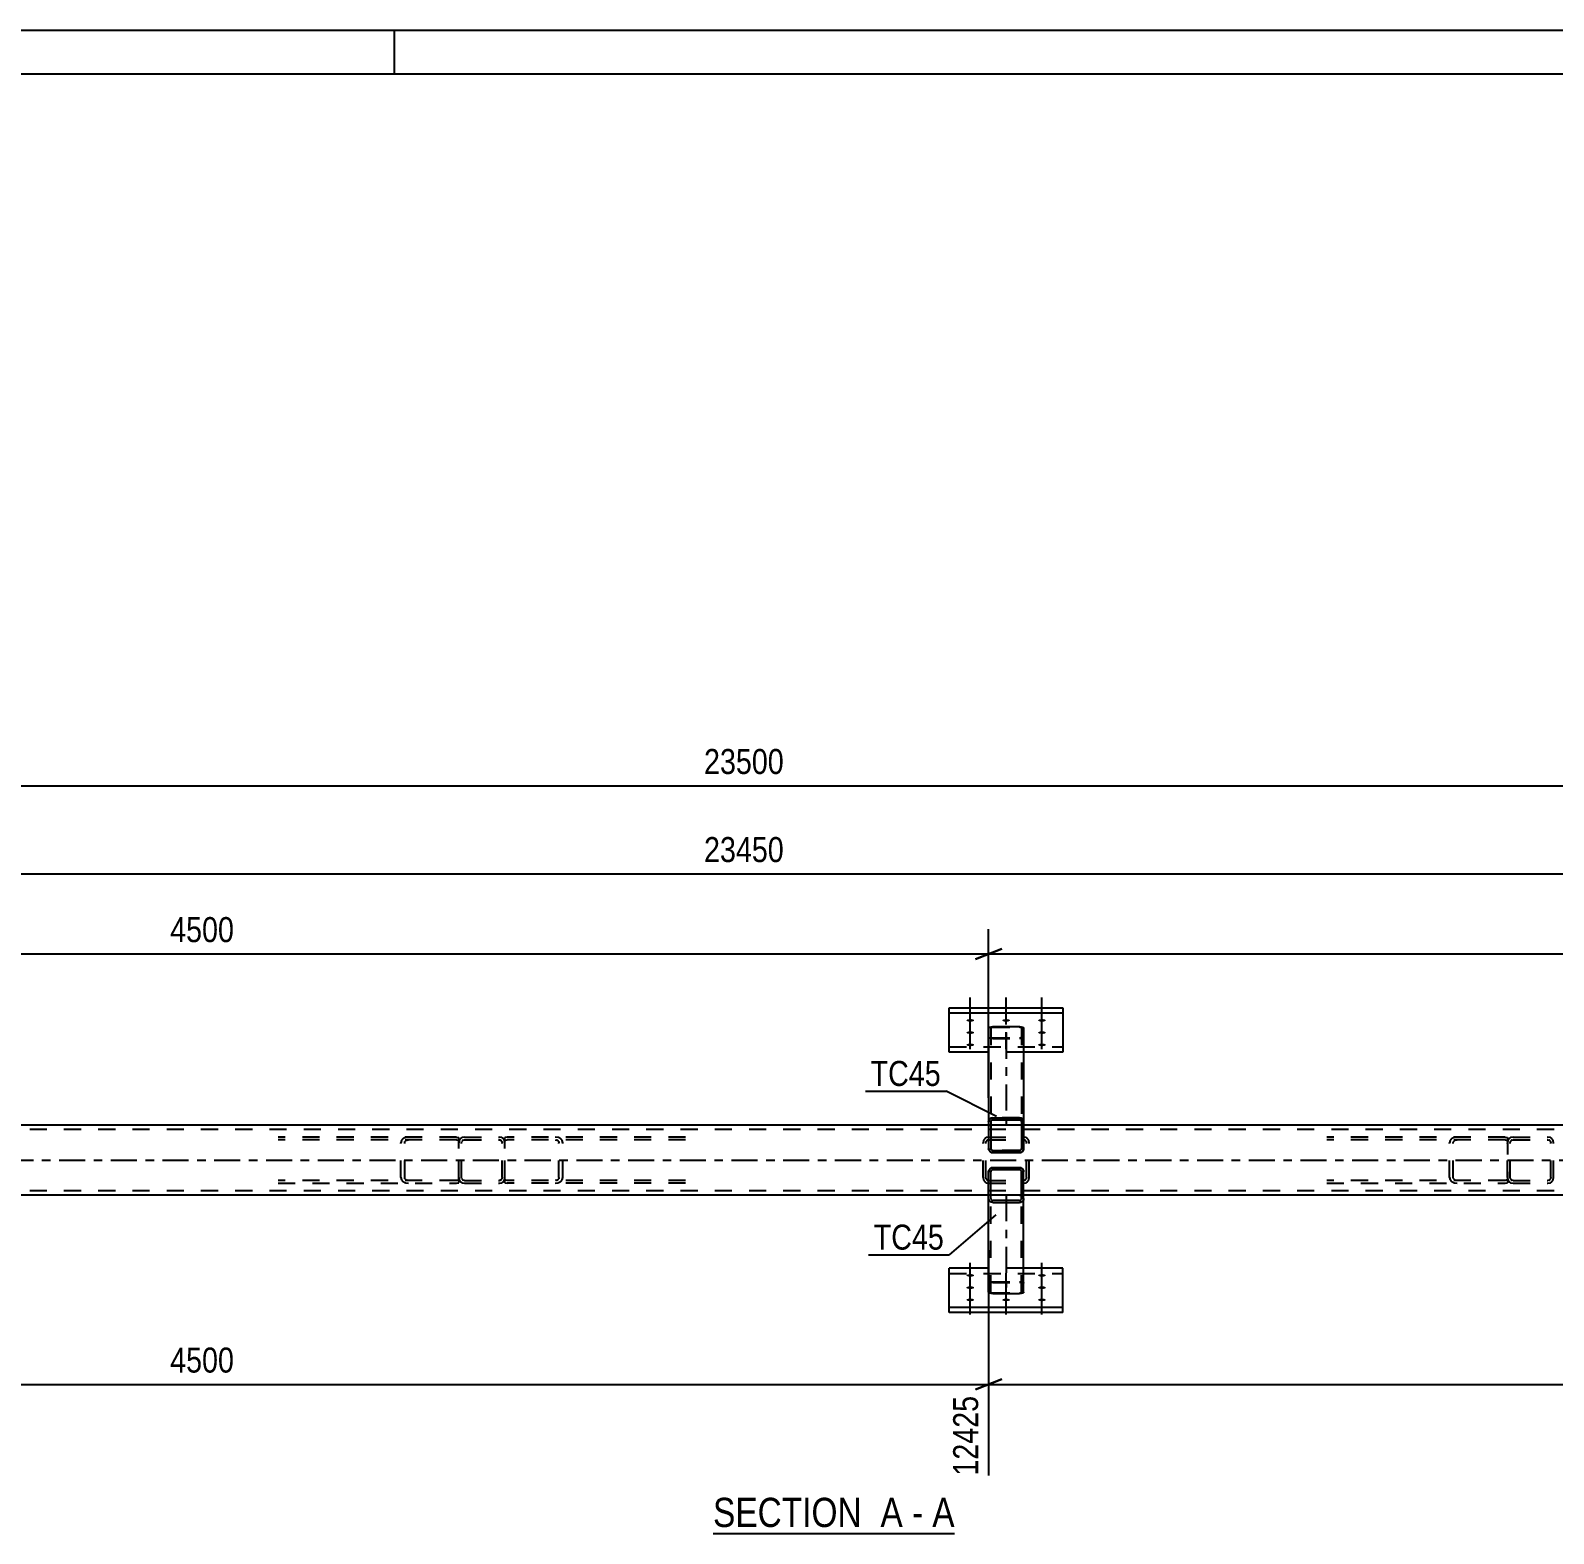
# Model space of a CAD drawing. Header units: millimetres. Extents: x -156 to 1033, y -616 to 225.
# Drawn here: x 360.9 to 535.2, y 52.5 to 224.5 of the extents above; entities that cross this region are included whole.
import ezdxf

# ---------------------------------------------------------------- set-up
doc = ezdxf.new("R2010")
doc.units = ezdxf.units.MM
doc.linetypes.add('DXK_LINE_DOT2', pattern=[3.9198, 1.9599, -1.9599])
doc.linetypes.add('DXK_LINE_DOT3', pattern=[5.9187, 2.979, -0.9799, 0.9799, -0.9799])
doc.styles.add('Arial Narrow', font='ARIALN.TTF', dxfattribs={"height": 0.2})

# ---------------------------------------------------------------- blocks, each defined once
blk = doc.blocks.new('Unknown-404205526-1162')
at = {"color": 5, "linetype": 'Continuous'}
for p, q in [((1032.58, 224.55), (-156.42, 224.55)), ((402.58, 219.55), (402.58, 224.55)), ((1027.58, 219.55), (-151.42, 219.55))]:
    blk.add_line(p, q, dxfattribs=at)
blk = doc.blocks.new('Unknown-404205526-12 - 5018')
at = {"color": 6, "linetype": 'Continuous'}
blk.add_line((439.01, 52.54), (466.66, 52.54), dxfattribs=at)
at = {"color": 0, "linetype": 'Continuous'}
for points in [[(457.12, 53.29), (457.12, 56.79), (439.01, 56.79), (439.01, 53.29)], [(460.73, 53.29), (460.73, 56.79), (458.17, 56.79), (458.17, 53.29)], [(463.05, 53.29), (463.05, 56.79), (461.78, 56.79), (461.78, 53.29)], [(466.66, 53.29), (466.66, 56.79), (464.1, 56.79), (464.1, 53.29)]]:
    blk.add_wipeout(points, dxfattribs=at)
at = {"color": 7, "linetype": 'Continuous', "style": 'Arial Narrow'}
for s, p in [('SECTION ', (439.01, 53.29)), ('A', (458.17, 53.29)), ('A', (464.1, 53.29)), ('-', (461.78, 53.29))]:
    blk.add_text(s, height=3.34, dxfattribs=at).set_placement(p)
blk = doc.blocks.new('Part-404205526-5205 - 5018')
at = {"color": 7, "linetype": 'DXK_LINE_DOT2'}
for p, q in [((415.45, 97.91), (415.2, 97.87)), ((415.2, 92.67), (415.2, 97.87)), ((435.87, 97.91), (415.45, 97.91)), ((421.28, 97.86), (420.94, 97.91)), ((415.2, 97.52), (415.28, 97.57)), ((415.28, 97.57), (415.45, 97.59)), ((435.87, 97.59), (415.45, 97.59)), ((420.94, 97.59), (421.11, 97.57)), ((421.35, 97.39), (421.38, 97.27)), ((421.38, 93.27), (421.38, 97.27)), ((421.82, 97.27), (421.76, 97.52)), ((421.82, 93.27), (421.82, 97.27)), ((415.28, 92.98), (415.2, 93.02)), ((415.2, 92.67), (415.45, 92.63)), ((415.45, 92.95), (415.28, 92.98)), ((435.87, 92.95), (415.45, 92.95)), ((435.87, 92.63), (415.45, 92.63)), ((421.11, 92.98), (420.94, 92.95)), ((420.94, 92.63), (421.28, 92.68)), ((421.38, 93.27), (421.35, 93.15)), ((421.76, 93.03), (421.82, 93.27))]:
    blk.add_line(p, q, dxfattribs=at)
for centre, radius, start, end in [((421.08, 97.09), 0.802, 32.4095, 75.4446), ((421.01, 97.18), 0.401, 32.4095, 75.4446), ((421.01, 93.36), 0.401, 284.5554, 327.5905), ((421.08, 93.46), 0.802, 284.5554, 327.5905)]:
    blk.add_arc(centre, radius, start, end, dxfattribs=at)
blk = doc.blocks.new('Part-404205526-5198 - 5018')
at = {"color": 7, "linetype": 'DXK_LINE_DOT2'}
for p, q in [((470.55, 97.91), (470.31, 97.86)), ((470.55, 97.91), (474.55, 97.91)), ((474.8, 97.86), (474.55, 97.91)), ((469.96, 97.52), (469.91, 97.27)), ((469.91, 93.27), (469.91, 97.27)), ((470.23, 97.27), (470.26, 97.39)), ((470.23, 93.27), (470.23, 97.27)), ((470.43, 97.57), (470.55, 97.59)), ((470.55, 97.59), (474.55, 97.59)), ((474.55, 97.59), (474.67, 97.57)), ((474.85, 97.39), (474.87, 97.27)), ((474.87, 93.27), (474.87, 97.27)), ((475.19, 97.27), (475.14, 97.52)), ((475.19, 93.27), (475.19, 97.27)), ((469.91, 93.27), (469.96, 93.03)), ((470.26, 93.15), (470.23, 93.27)), ((470.31, 92.68), (470.55, 92.63)), ((470.55, 92.95), (470.43, 92.98)), ((470.55, 92.95), (474.55, 92.95)), ((470.55, 92.63), (474.55, 92.63)), ((474.67, 92.98), (474.55, 92.95)), ((474.55, 92.63), (474.8, 92.68)), ((474.87, 93.27), (474.85, 93.15)), ((475.14, 93.03), (475.19, 93.27))]:
    blk.add_line(p, q, dxfattribs=at)
for centre, radius, start, end in [((470.55, 97.27), 0.64, 112.5, 157.5), ((474.55, 97.27), 0.64, 22.5, 67.5), ((470.55, 97.27), 0.32, 112.5, 157.5), ((474.55, 97.27), 0.32, 22.5, 67.5), ((470.55, 93.27), 0.64, 202.5, 247.5), ((470.55, 93.27), 0.32, 202.5, 247.5), ((474.55, 93.27), 0.32, 292.5, 337.5), ((474.55, 93.27), 0.64, 292.5, 337.5)]:
    blk.add_arc(centre, radius, start, end, dxfattribs=at)
blk = doc.blocks.new('Part-404205526-5231 - 5018')
at = {"color": 2, "linetype": 'Continuous'}
for p, q in [((470.55, 110.38), (470.59, 110.45)), ((470.55, 110.38), (470.55, 99.65)), ((470.59, 110.45), (470.69, 110.5)), ((470.69, 110.5), (470.85, 110.54)), ((470.85, 110.54), (471.03, 110.55)), ((471.03, 110.55), (474.07, 110.55)), ((474.07, 110.55), (474.26, 110.54)), ((474.26, 110.54), (474.41, 110.5)), ((474.41, 110.5), (474.52, 110.45)), ((474.52, 110.45), (474.55, 110.38)), ((474.55, 110.38), (474.55, 99.65)), ((474.31, 99.27), (470.79, 99.27))]:
    blk.add_line(p, q, dxfattribs=at)
at = {"color": 7, "linetype": 'DXK_LINE_DOT2'}
for p, q in [((470.81, 110.42), (470.79, 110.38)), ((470.79, 110.38), (470.79, 99.27)), ((470.86, 110.44), (470.81, 110.42)), ((470.94, 110.46), (470.86, 110.44)), ((471.03, 110.47), (470.94, 110.46)), ((471.03, 110.47), (474.07, 110.47)), ((474.16, 110.46), (474.07, 110.47)), ((474.24, 110.44), (474.16, 110.46)), ((474.29, 110.42), (474.24, 110.44)), ((474.31, 110.38), (474.29, 110.42)), ((474.31, 110.38), (474.31, 100.05)), ((470.59, 109.28), (470.55, 109.34)), ((470.69, 109.23), (470.59, 109.28)), ((470.85, 109.19), (470.69, 109.23)), ((470.79, 109.34), (470.81, 109.31)), ((470.81, 109.31), (470.86, 109.29)), ((471.03, 109.18), (470.85, 109.19)), ((470.86, 109.29), (470.94, 109.27)), ((470.94, 109.27), (471.03, 109.26)), ((471.03, 109.26), (474.07, 109.26)), ((471.03, 109.18), (474.07, 109.18)), ((474.07, 109.26), (474.16, 109.27)), ((474.26, 109.19), (474.07, 109.18)), ((474.16, 109.27), (474.24, 109.29)), ((474.24, 109.29), (474.29, 109.31)), ((474.41, 109.23), (474.26, 109.19)), ((474.29, 109.31), (474.31, 109.34)), ((474.52, 109.28), (474.41, 109.23)), ((474.55, 109.34), (474.52, 109.28)), ((470.55, 99.65), (470.55, 99.27)), ((474.31, 100.05), (474.31, 99.27)), ((474.55, 99.65), (474.55, 99.27)), ((470.79, 99.27), (470.55, 99.27)), ((474.29, 99.27), (474.31, 99.27)), ((474.31, 99.27), (474.55, 99.27))]:
    blk.add_line(p, q, dxfattribs=at)
at = {"color": 7, "linetype": 'DXK_LINE_DOT3'}
blk.add_line((472.55, 109.86), (472.55, 99.27), dxfattribs=at)
blk = doc.blocks.new('Part-404205526-5083 - 5018')
at = {"color": 7, "linetype": 'DXK_LINE_DOT2'}
for p, q in [((911.55, 98.79), (-26.45, 98.79)), ((474.55, 99.27), (470.55, 99.27)), ((911.55, 91.75), (-26.45, 91.75)), ((911.55, 91.27), (290.55, 91.27)), ((474.55, 91.27), (470.55, 91.27))]:
    blk.add_line(p, q, dxfattribs=at)
at = {"color": 2, "linetype": 'Continuous'}
for p, q in [((470.55, 99.27), (294.55, 99.27)), ((650.55, 99.27), (474.55, 99.27)), ((470.55, 91.27), (294.55, 91.27)), ((650.55, 91.27), (474.55, 91.27))]:
    blk.add_line(p, q, dxfattribs=at)
at = {"color": 7, "linetype": 'DXK_LINE_DOT3'}
blk.add_line((-26.45, 95.27), (911.55, 95.27), dxfattribs=at)
blk = doc.blocks.new('Part-404205526-5208 - 5018')
at = {"color": 7, "linetype": 'DXK_LINE_DOT2'}
for p, q in [((409.66, 97.91), (389.24, 97.91)), ((404.17, 97.91), (403.83, 97.86)), ((409.66, 97.91), (409.92, 97.87)), ((409.92, 92.67), (409.92, 97.87)), ((409.66, 97.59), (389.24, 97.59)), ((403.36, 97.52), (403.29, 97.27)), ((403.29, 93.27), (403.29, 97.27)), ((403.73, 97.27), (403.76, 97.39)), ((403.73, 93.27), (403.73, 97.27)), ((404, 97.57), (404.17, 97.59)), ((409.66, 97.59), (409.83, 97.57)), ((409.83, 97.57), (409.92, 97.52)), ((409.66, 92.95), (389.24, 92.95)), ((389.24, 92.63), (409.66, 92.63)), ((403.29, 93.27), (403.36, 93.03)), ((403.76, 93.15), (403.73, 93.27)), ((403.83, 92.68), (404.17, 92.63)), ((404.17, 92.95), (404, 92.98)), ((409.83, 92.98), (409.66, 92.95)), ((409.66, 92.63), (409.92, 92.67)), ((409.92, 93.02), (409.83, 92.98))]:
    blk.add_line(p, q, dxfattribs=at)
for centre, radius, start, end in [((404.03, 97.09), 0.802, 104.5542, 147.5887), ((404.1, 97.18), 0.401, 104.5542, 147.5887), ((404.03, 93.46), 0.802, 212.4113, 255.4458), ((404.1, 93.36), 0.401, 212.4113, 255.4458)]:
    blk.add_arc(centre, radius, start, end, dxfattribs=at)
blk = doc.blocks.new('Part-404205526-5217 - 5018')
at = {"color": 7, "linetype": 'DXK_LINE_DOT2'}
for p, q in [((410.56, 97.91), (410.31, 97.86)), ((410.56, 97.91), (414.56, 97.91)), ((414.8, 97.86), (414.56, 97.91)), ((409.96, 97.52), (409.92, 97.27)), ((409.92, 93.27), (409.92, 97.27)), ((410.24, 97.27), (410.26, 97.39)), ((410.24, 93.27), (410.24, 97.27)), ((410.43, 97.57), (410.56, 97.59)), ((410.56, 97.59), (414.56, 97.59)), ((414.56, 97.59), (414.68, 97.57)), ((414.85, 97.39), (414.88, 97.27)), ((414.88, 93.27), (414.88, 97.27)), ((415.2, 97.27), (415.15, 97.52)), ((415.2, 93.27), (415.2, 97.27)), ((409.92, 93.27), (409.96, 93.03)), ((410.26, 93.15), (410.24, 93.27)), ((410.31, 92.68), (410.56, 92.63)), ((410.56, 92.95), (410.43, 92.98)), ((410.56, 92.95), (414.56, 92.95)), ((410.56, 92.63), (414.56, 92.63)), ((414.68, 92.98), (414.56, 92.95)), ((414.56, 92.63), (414.8, 92.68)), ((414.88, 93.27), (414.85, 93.15)), ((415.15, 93.03), (415.2, 93.27))]:
    blk.add_line(p, q, dxfattribs=at)
for centre, radius, start, end in [((410.56, 97.27), 0.64, 112.5, 157.5), ((414.56, 97.27), 0.64, 22.5, 67.5), ((410.56, 97.27), 0.32, 112.5, 157.5), ((414.56, 97.27), 0.32, 22.5, 67.5), ((410.56, 93.27), 0.64, 202.5, 247.5), ((410.56, 93.27), 0.32, 202.5, 247.5), ((414.56, 93.27), 0.32, 292.5, 337.5), ((414.56, 93.27), 0.64, 292.5, 337.5)]:
    blk.add_arc(centre, radius, start, end, dxfattribs=at)
blk = doc.blocks.new('Part-404205526-5218 - 5018')
at = {"color": 7, "linetype": 'DXK_LINE_DOT2'}
for p, q in [((530.55, 97.91), (530.3, 97.86)), ((530.55, 97.91), (534.55, 97.91)), ((534.79, 97.86), (534.55, 97.91)), ((529.96, 97.52), (529.91, 97.27)), ((529.91, 93.27), (529.91, 97.27)), ((530.23, 97.27), (530.25, 97.39)), ((530.23, 93.27), (530.23, 97.27)), ((530.43, 97.57), (530.55, 97.59)), ((530.55, 97.59), (534.55, 97.59)), ((534.55, 97.59), (534.67, 97.57)), ((534.84, 97.39), (534.87, 97.27)), ((534.87, 93.27), (534.87, 97.27)), ((535.19, 97.27), (535.14, 97.52)), ((535.19, 93.27), (535.19, 97.27)), ((529.91, 93.27), (529.96, 93.03)), ((530.25, 93.15), (530.23, 93.27)), ((530.3, 92.68), (530.55, 92.63)), ((530.55, 92.95), (530.43, 92.98)), ((530.55, 92.95), (534.55, 92.95)), ((530.55, 92.63), (534.55, 92.63)), ((534.67, 92.98), (534.55, 92.95)), ((534.55, 92.63), (534.79, 92.68)), ((534.87, 93.27), (534.84, 93.15)), ((535.14, 93.03), (535.19, 93.27))]:
    blk.add_line(p, q, dxfattribs=at)
for centre, radius, start, end in [((530.55, 97.27), 0.64, 112.5, 157.5), ((534.55, 97.27), 0.64, 22.5, 67.5), ((530.55, 97.27), 0.32, 112.5, 157.5), ((534.55, 97.27), 0.32, 22.5, 67.5), ((530.55, 93.27), 0.64, 202.5, 247.5), ((530.55, 93.27), 0.32, 202.5, 247.5), ((534.55, 93.27), 0.32, 292.5, 337.5), ((534.55, 93.27), 0.64, 292.5, 337.5)]:
    blk.add_arc(centre, radius, start, end, dxfattribs=at)
blk = doc.blocks.new('Part-404205526-5223 - 5018')
at = {"color": 7, "linetype": 'DXK_LINE_DOT2'}
for p, q in [((470.55, 90.89), (470.55, 91.27)), ((470.79, 91.27), (470.55, 91.27)), ((470.79, 80.16), (470.79, 91.27)), ((474.07, 91.27), (474.55, 91.27)), ((474.29, 91.27), (474.31, 91.27)), ((474.31, 80.16), (474.31, 91.27)), ((474.55, 90.89), (474.55, 91.27)), ((470.55, 81.2), (470.59, 81.26)), ((470.59, 81.26), (470.69, 81.32)), ((470.69, 81.32), (470.85, 81.35)), ((470.81, 81.23), (470.79, 81.2)), ((470.86, 81.26), (470.81, 81.23)), ((470.85, 81.35), (471.03, 81.36)), ((470.94, 81.28), (470.86, 81.26)), ((471.03, 81.28), (470.94, 81.28)), ((471.03, 81.36), (474.07, 81.36)), ((471.03, 81.28), (474.07, 81.28)), ((474.07, 81.36), (474.26, 81.35)), ((474.16, 81.28), (474.07, 81.28)), ((474.24, 81.26), (474.16, 81.28)), ((474.29, 81.23), (474.24, 81.26)), ((474.26, 81.35), (474.41, 81.32)), ((474.31, 81.2), (474.29, 81.23)), ((474.41, 81.32), (474.52, 81.26)), ((474.52, 81.26), (474.55, 81.2)), ((470.79, 80.16), (470.81, 80.13)), ((470.81, 80.13), (470.86, 80.1)), ((470.86, 80.1), (470.94, 80.08)), ((470.94, 80.08), (471.03, 80.08)), ((471.03, 80.08), (474.07, 80.08)), ((474.07, 80.08), (474.16, 80.08)), ((474.16, 80.08), (474.24, 80.1)), ((474.24, 80.1), (474.29, 80.13)), ((474.29, 80.13), (474.31, 80.16))]:
    blk.add_line(p, q, dxfattribs=at)
at = {"color": 2, "linetype": 'Continuous'}
for p, q in [((470.55, 80.16), (470.55, 90.89)), ((474.31, 91.27), (470.79, 91.27)), ((474.55, 80.16), (474.55, 90.89)), ((470.59, 80.1), (470.55, 80.16)), ((470.69, 80.04), (470.59, 80.1)), ((470.85, 80.01), (470.69, 80.04)), ((471.03, 80), (470.85, 80.01)), ((471.03, 80), (474.07, 80)), ((474.26, 80.01), (474.07, 80)), ((474.41, 80.04), (474.26, 80.01)), ((474.52, 80.1), (474.41, 80.04)), ((474.55, 80.16), (474.52, 80.1))]:
    blk.add_line(p, q, dxfattribs=at)
at = {"color": 7, "linetype": 'DXK_LINE_DOT3'}
blk.add_line((472.55, 91.27), (472.55, 80.68), dxfattribs=at)
blk = doc.blocks.new('Part-404205526-5238 - 5018')
at = {"color": 2, "linetype": 'Continuous'}
for p, q in [((470.55, 82.9), (466.05, 82.9)), ((466.05, 77.85), (466.05, 82.9)), ((479.05, 82.9), (474.55, 82.9)), ((479.05, 77.85), (479.05, 82.9)), ((466.05, 78.46), (479.05, 78.46)), ((479.05, 77.85), (466.05, 77.85))]:
    blk.add_line(p, q, dxfattribs=at)
at = {"color": 7, "linetype": 'DXK_LINE_DOT2'}
for p, q in [((466.05, 82.3), (479.05, 82.3)), ((474.55, 82.9), (470.55, 82.9))]:
    blk.add_line(p, q, dxfattribs=at)
blk = doc.blocks.new('Bolt-404205526-5239 - 5018')
at = {"linetype": 'Continuous'}
for points in [[(468.45, 81.93), (468.36, 81.93), (468.27, 81.94), (468.19, 81.96), (468.12, 81.98), (468.07, 82.01), (468.03, 82.04), (468.01, 82.07), (468.01, 82.1), (468.03, 82.13), (468.07, 82.16), (468.12, 82.18), (468.19, 82.2), (468.27, 82.22), (468.36, 82.23), (468.45, 82.23), (468.54, 82.23), (468.63, 82.22), (468.71, 82.2), (468.78, 82.18), (468.83, 82.16), (468.87, 82.13), (468.89, 82.1), (468.89, 82.07), (468.87, 82.04), (468.83, 82.01), (468.78, 81.98), (468.71, 81.96), (468.63, 81.94), (468.54, 81.93)], [(476.65, 81.93), (476.56, 81.93), (476.47, 81.94), (476.39, 81.96), (476.32, 81.98), (476.27, 82.01), (476.23, 82.04), (476.21, 82.07), (476.21, 82.1), (476.23, 82.13), (476.27, 82.16), (476.32, 82.18), (476.39, 82.2), (476.47, 82.22), (476.56, 82.23), (476.65, 82.23), (476.74, 82.23), (476.83, 82.22), (476.91, 82.2), (476.98, 82.18), (477.03, 82.16), (477.07, 82.13), (477.09, 82.1), (477.09, 82.07), (477.07, 82.04), (477.03, 82.01), (476.98, 81.98), (476.91, 81.96), (476.83, 81.94), (476.74, 81.93)], [(468.45, 80.53), (468.36, 80.53), (468.27, 80.54), (468.19, 80.56), (468.12, 80.58), (468.07, 80.6), (468.03, 80.63), (468.01, 80.66), (468.01, 80.7), (468.03, 80.73), (468.07, 80.75), (468.12, 80.78), (468.19, 80.8), (468.27, 80.82), (468.36, 80.83), (468.45, 80.83), (468.54, 80.83), (468.63, 80.82), (468.71, 80.8), (468.78, 80.78), (468.83, 80.75), (468.87, 80.73), (468.89, 80.7), (468.89, 80.66), (468.87, 80.63), (468.83, 80.6), (468.78, 80.58), (468.71, 80.56), (468.63, 80.54), (468.54, 80.53)], [(476.65, 80.53), (476.56, 80.53), (476.47, 80.54), (476.39, 80.56), (476.32, 80.58), (476.27, 80.6), (476.23, 80.63), (476.21, 80.66), (476.21, 80.7), (476.23, 80.73), (476.27, 80.75), (476.32, 80.78), (476.39, 80.8), (476.47, 80.82), (476.56, 80.83), (476.65, 80.83), (476.74, 80.83), (476.83, 80.82), (476.91, 80.8), (476.98, 80.78), (477.03, 80.75), (477.07, 80.73), (477.09, 80.7), (477.09, 80.66), (477.07, 80.63), (477.03, 80.6), (476.98, 80.58), (476.91, 80.56), (476.83, 80.54), (476.74, 80.53)], [(468.45, 79.13), (468.36, 79.13), (468.27, 79.14), (468.19, 79.16), (468.12, 79.18), (468.07, 79.2), (468.03, 79.23), (468.01, 79.26), (468.01, 79.29), (468.03, 79.32), (468.07, 79.35), (468.12, 79.38), (468.19, 79.4), (468.27, 79.41), (468.36, 79.42), (468.45, 79.43), (468.54, 79.42), (468.63, 79.41), (468.71, 79.4), (468.78, 79.38), (468.83, 79.35), (468.87, 79.32), (468.89, 79.29), (468.89, 79.26), (468.87, 79.23), (468.83, 79.2), (468.78, 79.18), (468.71, 79.16), (468.63, 79.14), (468.54, 79.13)], [(472.55, 79.13), (472.46, 79.13), (472.37, 79.14), (472.29, 79.16), (472.22, 79.18), (472.17, 79.2), (472.13, 79.23), (472.11, 79.26), (472.11, 79.29), (472.13, 79.32), (472.17, 79.35), (472.22, 79.38), (472.29, 79.4), (472.37, 79.41), (472.46, 79.42), (472.55, 79.43), (472.64, 79.42), (472.73, 79.41), (472.81, 79.4), (472.88, 79.38), (472.93, 79.35), (472.97, 79.32), (472.99, 79.29), (472.99, 79.26), (472.97, 79.23), (472.93, 79.2), (472.88, 79.18), (472.81, 79.16), (472.73, 79.14), (472.64, 79.13)], [(476.65, 79.13), (476.56, 79.13), (476.47, 79.14), (476.39, 79.16), (476.32, 79.18), (476.27, 79.2), (476.23, 79.23), (476.21, 79.26), (476.21, 79.29), (476.23, 79.32), (476.27, 79.35), (476.32, 79.38), (476.39, 79.4), (476.47, 79.41), (476.56, 79.42), (476.65, 79.43), (476.74, 79.42), (476.83, 79.41), (476.91, 79.4), (476.98, 79.38), (477.03, 79.35), (477.07, 79.32), (477.09, 79.29), (477.09, 79.26), (477.07, 79.23), (477.03, 79.2), (476.98, 79.18), (476.91, 79.16), (476.83, 79.14), (476.74, 79.13)]]:
    blk.add_hatch(color=1, dxfattribs=at).paths.add_polyline_path(points)
at = {"color": 1, "linetype": 'Continuous'}
for p, q in [((468.45, 80.39), (468.45, 83.51)), ((468.45, 78.99), (468.45, 82.11)), ((476.65, 80.39), (476.65, 83.51)), ((476.65, 78.99), (476.65, 82.11)), ((468.45, 77.59), (468.45, 80.71)), ((472.55, 77.59), (472.55, 80.71)), ((476.65, 77.59), (476.65, 80.71))]:
    blk.add_line(p, q, dxfattribs=at)
at = {"color": 1, "linetype": 'DXK_LINE_DOT2'}
blk.add_line((472.55, 80.39), (472.55, 83.51), dxfattribs=at)
blk = doc.blocks.new('Part-404205526-5240 - 5018')
at = {"color": 2, "linetype": 'Continuous'}
for p, q in [((466.05, 107.64), (466.05, 112.69)), ((466.05, 112.69), (479.05, 112.69)), ((479.05, 112.09), (466.05, 112.09)), ((479.05, 112.69), (479.05, 107.64)), ((470.55, 107.64), (466.05, 107.64)), ((479.05, 107.64), (474.55, 107.64))]:
    blk.add_line(p, q, dxfattribs=at)
at = {"color": 7, "linetype": 'DXK_LINE_DOT2'}
for p, q in [((466.05, 108.24), (479.05, 108.24)), ((474.55, 107.64), (470.55, 107.64))]:
    blk.add_line(p, q, dxfattribs=at)
blk = doc.blocks.new('Bolt-404205526-5241 - 5018')
at = {"linetype": 'Continuous'}
for points in [[(468.45, 111.42), (468.54, 111.41), (468.63, 111.4), (468.71, 111.39), (468.78, 111.37), (468.83, 111.34), (468.87, 111.31), (468.89, 111.28), (468.89, 111.25), (468.87, 111.22), (468.83, 111.19), (468.78, 111.17), (468.71, 111.14), (468.63, 111.13), (468.54, 111.12), (468.45, 111.12), (468.36, 111.12), (468.27, 111.13), (468.19, 111.14), (468.12, 111.17), (468.07, 111.19), (468.03, 111.22), (468.01, 111.25), (468.01, 111.28), (468.03, 111.31), (468.07, 111.34), (468.12, 111.37), (468.19, 111.39), (468.27, 111.4), (468.36, 111.41)], [(468.45, 110.01), (468.54, 110.01), (468.63, 110), (468.71, 109.99), (468.78, 109.96), (468.83, 109.94), (468.87, 109.91), (468.89, 109.88), (468.89, 109.85), (468.87, 109.82), (468.83, 109.79), (468.78, 109.76), (468.71, 109.74), (468.63, 109.73), (468.54, 109.72), (468.45, 109.71), (468.36, 109.72), (468.27, 109.73), (468.19, 109.74), (468.12, 109.76), (468.07, 109.79), (468.03, 109.82), (468.01, 109.85), (468.01, 109.88), (468.03, 109.91), (468.07, 109.94), (468.12, 109.96), (468.19, 109.99), (468.27, 110), (468.36, 110.01)], [(472.55, 111.42), (472.64, 111.41), (472.73, 111.4), (472.81, 111.39), (472.88, 111.37), (472.93, 111.34), (472.97, 111.31), (472.99, 111.28), (472.99, 111.25), (472.97, 111.22), (472.93, 111.19), (472.88, 111.17), (472.81, 111.14), (472.73, 111.13), (472.64, 111.12), (472.55, 111.12), (472.46, 111.12), (472.37, 111.13), (472.29, 111.14), (472.22, 111.17), (472.17, 111.19), (472.13, 111.22), (472.11, 111.25), (472.11, 111.28), (472.13, 111.31), (472.17, 111.34), (472.22, 111.37), (472.29, 111.39), (472.37, 111.4), (472.46, 111.41)], [(476.65, 111.42), (476.74, 111.41), (476.83, 111.4), (476.91, 111.39), (476.98, 111.37), (477.03, 111.34), (477.07, 111.31), (477.09, 111.28), (477.09, 111.25), (477.07, 111.22), (477.03, 111.19), (476.98, 111.17), (476.91, 111.14), (476.83, 111.13), (476.74, 111.12), (476.65, 111.12), (476.56, 111.12), (476.47, 111.13), (476.39, 111.14), (476.32, 111.17), (476.27, 111.19), (476.23, 111.22), (476.21, 111.25), (476.21, 111.28), (476.23, 111.31), (476.27, 111.34), (476.32, 111.37), (476.39, 111.39), (476.47, 111.4), (476.56, 111.41)], [(476.65, 110.01), (476.74, 110.01), (476.83, 110), (476.91, 109.99), (476.98, 109.96), (477.03, 109.94), (477.07, 109.91), (477.09, 109.88), (477.09, 109.85), (477.07, 109.82), (477.03, 109.79), (476.98, 109.76), (476.91, 109.74), (476.83, 109.73), (476.74, 109.72), (476.65, 109.71), (476.56, 109.72), (476.47, 109.73), (476.39, 109.74), (476.32, 109.76), (476.27, 109.79), (476.23, 109.82), (476.21, 109.85), (476.21, 109.88), (476.23, 109.91), (476.27, 109.94), (476.32, 109.96), (476.39, 109.99), (476.47, 110), (476.56, 110.01)], [(468.45, 108.61), (468.54, 108.61), (468.63, 108.6), (468.71, 108.58), (468.78, 108.56), (468.83, 108.54), (468.87, 108.51), (468.89, 108.48), (468.89, 108.45), (468.87, 108.42), (468.83, 108.39), (468.78, 108.36), (468.71, 108.34), (468.63, 108.32), (468.54, 108.31), (468.45, 108.31), (468.36, 108.31), (468.27, 108.32), (468.19, 108.34), (468.12, 108.36), (468.07, 108.39), (468.03, 108.42), (468.01, 108.45), (468.01, 108.48), (468.03, 108.51), (468.07, 108.54), (468.12, 108.56), (468.19, 108.58), (468.27, 108.6), (468.36, 108.61)], [(476.65, 108.61), (476.74, 108.61), (476.83, 108.6), (476.91, 108.58), (476.98, 108.56), (477.03, 108.54), (477.07, 108.51), (477.09, 108.48), (477.09, 108.45), (477.07, 108.42), (477.03, 108.39), (476.98, 108.36), (476.91, 108.34), (476.83, 108.32), (476.74, 108.31), (476.65, 108.31), (476.56, 108.31), (476.47, 108.32), (476.39, 108.34), (476.32, 108.36), (476.27, 108.39), (476.23, 108.42), (476.21, 108.45), (476.21, 108.48), (476.23, 108.51), (476.27, 108.54), (476.32, 108.56), (476.39, 108.58), (476.47, 108.6), (476.56, 108.61)]]:
    blk.add_hatch(color=1, dxfattribs=at).paths.add_polyline_path(points)
at = {"color": 1, "linetype": 'Continuous'}
for p, q in [((468.45, 110.78), (468.45, 113.9)), ((472.55, 110.78), (472.55, 113.9)), ((476.65, 110.78), (476.65, 113.9)), ((468.45, 109.38), (468.45, 112.49)), ((476.65, 109.38), (476.65, 112.49)), ((468.45, 107.97), (468.45, 111.09)), ((476.65, 107.97), (476.65, 111.09))]:
    blk.add_line(p, q, dxfattribs=at)
at = {"color": 1, "linetype": 'DXK_LINE_DOT2'}
blk.add_line((472.55, 107.97), (472.55, 111.09), dxfattribs=at)
blk = doc.blocks.new('Part-404205526-5247 - 5018')
at = {"color": 7, "linetype": 'DXK_LINE_DOT2'}
for p, q in [((529.65, 97.91), (509.23, 97.91)), ((524.16, 97.91), (523.82, 97.86)), ((529.65, 97.91), (529.91, 97.87)), ((529.91, 97.87), (529.91, 92.67)), ((529.65, 97.59), (509.23, 97.59)), ((523.35, 97.52), (523.28, 97.27)), ((523.28, 93.27), (523.28, 97.27)), ((523.72, 97.27), (523.76, 97.39)), ((523.72, 93.27), (523.72, 97.27)), ((523.99, 97.57), (524.16, 97.59)), ((529.65, 97.59), (529.82, 97.57)), ((529.82, 97.57), (529.91, 97.52)), ((529.65, 92.95), (509.23, 92.95)), ((509.23, 92.63), (529.65, 92.63)), ((523.28, 93.27), (523.35, 93.03)), ((523.76, 93.15), (523.72, 93.27)), ((523.82, 92.68), (524.16, 92.63)), ((524.16, 92.95), (523.99, 92.98)), ((529.82, 92.98), (529.65, 92.95)), ((529.65, 92.63), (529.91, 92.67)), ((529.91, 93.02), (529.82, 92.98))]:
    blk.add_line(p, q, dxfattribs=at)
for centre, radius, start, end in [((524.03, 97.09), 0.802, 104.5554, 147.5905), ((524.09, 97.18), 0.401, 104.5554, 147.5905), ((524.03, 93.46), 0.802, 212.4095, 255.4446), ((524.09, 93.36), 0.401, 212.4095, 255.4446)]:
    blk.add_arc(centre, radius, start, end, dxfattribs=at)
blk = doc.blocks.new('Part-404205526-25857 - 5018')
at = {"color": 2, "linetype": 'Continuous'}
for p, q in [((470.59, 99.83), (470.55, 99.65)), ((470.55, 99.65), (470.55, 96.61)), ((470.69, 99.99), (470.59, 99.83)), ((470.85, 100.09), (470.69, 99.99)), ((470.79, 99.65), (470.81, 99.74)), ((470.79, 99.65), (470.79, 99.65)), ((470.79, 99.65), (470.79, 96.61)), ((470.81, 99.74), (470.86, 99.82)), ((471.03, 100.13), (470.85, 100.09)), ((470.86, 99.82), (470.94, 99.87)), ((470.94, 99.87), (471.03, 99.89)), ((471.03, 100.13), (474.07, 100.13)), ((471.03, 100.13), (471.03, 100.13)), ((471.03, 99.89), (471.03, 99.89)), ((471.03, 99.89), (474.07, 99.89)), ((474.07, 100.13), (474.07, 100.13)), ((474.26, 100.09), (474.07, 100.13)), ((474.07, 99.89), (474.07, 99.89)), ((474.07, 99.89), (474.16, 99.87)), ((474.16, 99.87), (474.24, 99.82)), ((474.24, 99.82), (474.29, 99.74)), ((474.41, 99.99), (474.26, 100.09)), ((474.29, 99.74), (474.31, 99.65)), ((474.31, 99.65), (474.31, 99.65)), ((474.31, 99.65), (474.31, 96.61)), ((474.52, 99.83), (474.41, 99.99)), ((474.55, 99.65), (474.52, 99.83)), ((474.55, 99.65), (474.55, 96.61)), ((470.55, 96.61), (470.59, 96.42)), ((470.59, 96.42), (470.69, 96.27)), ((470.69, 96.27), (470.85, 96.16)), ((470.79, 96.61), (470.79, 96.61)), ((470.81, 96.52), (470.79, 96.61)), ((470.86, 96.44), (470.81, 96.52)), ((470.85, 96.16), (471.03, 96.13)), ((470.94, 96.39), (470.86, 96.44)), ((471.03, 96.37), (470.94, 96.39)), ((471.03, 96.37), (471.03, 96.37)), ((471.03, 96.37), (474.07, 96.37)), ((471.03, 96.13), (474.07, 96.13)), ((471.03, 96.13), (471.03, 96.13)), ((474.16, 96.39), (474.07, 96.37)), ((474.07, 96.37), (474.07, 96.37)), ((474.07, 96.13), (474.26, 96.16)), ((474.07, 96.13), (474.07, 96.13)), ((474.24, 96.44), (474.16, 96.39)), ((474.29, 96.52), (474.24, 96.44)), ((474.26, 96.16), (474.41, 96.27)), ((474.31, 96.61), (474.29, 96.52)), ((474.31, 96.61), (474.31, 96.61)), ((474.41, 96.27), (474.52, 96.42)), ((474.52, 96.42), (474.55, 96.61))]:
    blk.add_line(p, q, dxfattribs=at)
at = {"color": 7, "linetype": 'DXK_LINE_DOT2'}
for p, q in [((470.55, 99.65), (470.59, 99.83)), ((470.59, 99.83), (470.69, 99.99)), ((470.69, 99.99), (470.85, 100.09)), ((470.81, 99.74), (470.79, 99.65)), ((470.79, 99.65), (470.79, 99.65)), ((470.86, 99.82), (470.81, 99.74)), ((470.85, 100.09), (471.03, 100.13)), ((470.94, 99.87), (470.86, 99.82)), ((471.03, 99.89), (470.94, 99.87)), ((474.07, 100.13), (471.03, 100.13)), ((471.03, 99.89), (474.07, 99.89)), ((474.07, 100.13), (474.26, 100.09)), ((474.16, 99.87), (474.07, 99.89)), ((474.24, 99.82), (474.16, 99.87)), ((474.29, 99.74), (474.24, 99.82)), ((474.26, 100.09), (474.41, 99.99)), ((474.31, 99.65), (474.29, 99.74)), ((474.31, 99.65), (474.31, 99.65)), ((474.41, 99.99), (474.52, 99.83)), ((474.52, 99.83), (474.55, 99.65)), ((470.79, 99.27), (470.55, 99.27)), ((470.55, 99.27), (470.79, 99.27)), ((474.55, 99.27), (474.31, 99.27)), ((474.31, 99.27), (474.55, 99.27)), ((470.59, 96.42), (470.55, 96.61)), ((470.79, 96.61), (470.81, 96.52)), ((470.81, 96.52), (470.86, 96.44)), ((471.03, 96.13), (470.85, 96.16)), ((470.86, 96.44), (470.94, 96.39)), ((470.94, 96.39), (471.03, 96.37)), ((474.07, 96.37), (471.03, 96.37)), ((471.03, 96.13), (474.07, 96.13)), ((474.07, 96.37), (474.16, 96.39)), ((474.26, 96.16), (474.07, 96.13)), ((474.16, 96.39), (474.24, 96.44)), ((474.24, 96.44), (474.29, 96.52)), ((474.29, 96.52), (474.31, 96.61)), ((474.55, 96.61), (474.52, 96.42))]:
    blk.add_line(p, q, dxfattribs=at)
for centre, start, end in [((471.03, 96.61), 202.5, 247.5), ((474.07, 96.61), 292.5, 337.5)]:
    blk.add_arc(centre, 0.48, start, end, dxfattribs=at)
blk = doc.blocks.new('Part-404205526-25858 - 5018')
at = {"color": 2, "linetype": 'Continuous'}
for p, q in [((470.59, 94.12), (470.55, 93.93)), ((470.69, 94.27), (470.59, 94.12)), ((470.85, 94.38), (470.69, 94.27)), ((471.03, 94.41), (470.85, 94.38)), ((470.94, 94.16), (470.86, 94.1)), ((471.03, 94.17), (470.94, 94.16)), ((474.07, 94.41), (471.03, 94.41)), ((474.07, 94.17), (471.03, 94.17)), ((474.26, 94.38), (474.07, 94.41)), ((474.16, 94.16), (474.07, 94.17)), ((474.24, 94.1), (474.16, 94.16)), ((474.41, 94.27), (474.26, 94.38)), ((474.52, 94.12), (474.41, 94.27)), ((474.55, 93.93), (474.52, 94.12)), ((470.55, 90.89), (470.55, 93.93)), ((470.81, 94.03), (470.79, 93.93)), ((470.79, 90.89), (470.79, 93.93)), ((470.86, 94.1), (470.81, 94.03)), ((474.29, 94.03), (474.24, 94.1)), ((474.31, 93.93), (474.29, 94.03)), ((474.31, 90.89), (474.31, 93.93)), ((474.55, 90.89), (474.55, 93.93)), ((470.59, 90.71), (470.55, 90.89)), ((470.69, 90.55), (470.59, 90.71)), ((470.79, 90.89), (470.81, 90.8)), ((470.81, 90.8), (470.86, 90.72)), ((470.86, 90.72), (470.94, 90.67)), ((470.94, 90.67), (471.03, 90.65)), ((474.07, 90.65), (471.03, 90.65)), ((474.07, 90.65), (474.16, 90.67)), ((474.16, 90.67), (474.24, 90.72)), ((474.24, 90.72), (474.29, 90.8)), ((474.29, 90.8), (474.31, 90.89)), ((474.52, 90.71), (474.41, 90.55)), ((474.55, 90.89), (474.52, 90.71)), ((470.85, 90.45), (470.69, 90.55)), ((471.03, 90.41), (470.85, 90.45)), ((471.03, 90.41), (474.07, 90.41)), ((474.07, 90.41), (474.26, 90.45)), ((474.07, 90.41), (474.07, 90.41)), ((474.41, 90.55), (474.26, 90.45))]:
    blk.add_line(p, q, dxfattribs=at)
at = {"color": 7, "linetype": 'DXK_LINE_DOT2'}
for p, q in [((470.55, 93.93), (470.59, 94.12)), ((470.85, 94.38), (471.03, 94.41)), ((474.07, 94.41), (474.26, 94.38)), ((474.52, 94.12), (474.55, 93.93)), ((470.79, 91.27), (470.55, 91.27)), ((474.55, 91.27), (474.31, 91.27)), ((471.03, 90.41), (474.07, 90.41)), ((474.26, 90.45), (474.07, 90.41))]:
    blk.add_line(p, q, dxfattribs=at)
for centre, start, end in [((471.03, 93.93), 112.5, 157.5), ((474.07, 93.93), 22.5, 67.5)]:
    blk.add_arc(centre, 0.48, start, end, dxfattribs=at)
blk = doc.blocks.new('StraightDimension-404205526-13585 - 5018')
at = {"color": 7, "linetype": 'Continuous'}
for p, q in [((470.55, 102.4), (470.55, 121.72)), ((650.55, 103.17), (650.55, 121.72)), ((472.05, 119.47), (469.05, 118.27)), ((470.55, 118.87), (650.55, 118.87)), ((649.05, 118.27), (652.05, 119.47))]:
    blk.add_line(p, q, dxfattribs=at)
at = {"color": 0}
blk.add_wipeout([(564.81, 119.62), (564.81, 123.82), (556.29, 123.82), (556.29, 119.62)], dxfattribs=at)
at = {"color": 3, "style": 'Arial Narrow'}
blk.add_text('4500', height=2.863, dxfattribs=at).set_placement((556.89, 120.22))
blk = doc.blocks.new('StraightDimension-404205526-13586 - 5018')
at = {"color": 7, "linetype": 'Continuous'}
for p, q in [((290.55, 103.17), (290.55, 121.72)), ((470.55, 102.4), (470.55, 121.72)), ((292.05, 119.47), (289.05, 118.27)), ((290.55, 118.87), (470.55, 118.87)), ((469.05, 118.27), (472.05, 119.47))]:
    blk.add_line(p, q, dxfattribs=at)
at = {"color": 0}
blk.add_wipeout([(384.81, 119.62), (384.81, 123.82), (376.29, 123.82), (376.29, 119.62)], dxfattribs=at)
at = {"color": 3, "style": 'Arial Narrow'}
blk.add_text('4500', height=2.863, dxfattribs=at).set_placement((376.89, 120.22))
blk = doc.blocks.new('StraightDimension-404205526-16750 - 5018')
at = {"color": 7, "linetype": 'Continuous'}
blk.add_line((-27.45, 138.11), (912.55, 138.11), dxfattribs=at)
at = {"color": 0}
blk.add_wipeout([(447.72, 138.86), (447.72, 143.06), (437.38, 143.06), (437.38, 138.86)], dxfattribs=at)
at = {"color": 3, "style": 'Arial Narrow'}
blk.add_text('23500', height=2.863, dxfattribs=at).set_placement((437.98, 139.46))
blk = doc.blocks.new('StraightDimension-404205526-16828 - 5018')
at = {"color": 7, "linetype": 'Continuous'}
blk.add_line((-26.45, 128.03), (911.55, 128.03), dxfattribs=at)
at = {"color": 0}
blk.add_wipeout([(447.72, 128.78), (447.72, 132.98), (437.38, 132.98), (437.38, 128.78)], dxfattribs=at)
at = {"color": 3, "style": 'Arial Narrow'}
blk.add_text('23450', height=2.863, dxfattribs=at).set_placement((437.98, 129.38))
blk = doc.blocks.new('StraightDimension-404205526-30348 - 5018')
at = {"color": 7, "linetype": 'Continuous'}
for p, q in [((470.55, 84.97), (470.55, 59.17)), ((650.55, 82.28), (650.55, 59.17)), ((472.05, 70.21), (469.05, 69.01)), ((649.05, 69.01), (652.05, 70.21)), ((470.55, 69.61), (650.55, 69.61))]:
    blk.add_line(p, q, dxfattribs=at)
at = {"color": 0}
blk.add_wipeout([(564.81, 70.36), (564.81, 74.56), (556.29, 74.56), (556.29, 70.36)], dxfattribs=at)
at = {"color": 0, "linetype": 'Continuous'}
blk.add_wipeout([(649.95, 68.91), (645.75, 68.91), (645.75, 58.57), (649.95, 58.57)], dxfattribs=at)
at = {"color": 3, "style": 'Arial Narrow'}
blk.add_text('4500', height=2.863, dxfattribs=at).set_placement((556.89, 70.96))
at = {"color": 3, "linetype": 'Continuous', "style": 'Arial Narrow'}
blk.add_text('16925', height=2.863, rotation=90.0002, dxfattribs=at).set_placement((649.35, 59.17))
blk = doc.blocks.new('StraightDimension-404205526-30349 - 5018')
at = {"color": 7, "linetype": 'Continuous'}
for p, q in [((470.55, 84.97), (470.55, 59.17)), ((290.55, 83.08), (290.55, 61)), ((292.05, 70.21), (289.05, 69.01)), ((469.05, 69.01), (472.05, 70.21)), ((290.55, 69.61), (470.55, 69.61))]:
    blk.add_line(p, q, dxfattribs=at)
at = {"color": 0}
blk.add_wipeout([(384.81, 70.36), (384.81, 74.56), (376.29, 74.56), (376.29, 70.36)], dxfattribs=at)
at = {"color": 0, "linetype": 'Continuous'}
blk.add_wipeout([(469.95, 68.91), (465.75, 68.91), (465.75, 58.57), (469.95, 58.57)], dxfattribs=at)
at = {"color": 3, "style": 'Arial Narrow'}
blk.add_text('4500', height=2.863, dxfattribs=at).set_placement((376.89, 70.96))
at = {"color": 3, "linetype": 'Continuous', "style": 'Arial Narrow'}
blk.add_text('12425', height=2.863, rotation=90.0002, dxfattribs=at).set_placement((469.35, 59.17))
blk = doc.blocks.new('Mark-404205526-5219 - 5018')
at = {"color": 0}
blk.add_wipeout([(465.44, 85.03), (465.44, 88.03), (457.4, 88.03), (457.4, 85.03)], dxfattribs=at)
blk.add_wipeout([(465.44, 85.03), (465.44, 88.03), (457.4, 88.03), (457.4, 85.03)], dxfattribs=at)
at = {"color": 30, "linetype": 'Continuous'}
for p in [(471.36, 89), (456.8, 84.43)]:
    blk.add_line(p, (466.04, 84.43), dxfattribs=at)
at = {"color": 3, "style": 'Arial Narrow'}
blk.add_text('TC45', height=2.863, dxfattribs=at).set_placement((457.4, 85.03))
blk = doc.blocks.new('Mark-404205526-5227 - 5018')
at = {"color": 0}
blk.add_wipeout([(465.08, 103.76), (465.08, 106.76), (457.04, 106.76), (457.04, 103.76)], dxfattribs=at)
blk.add_wipeout([(465.08, 103.76), (465.08, 106.76), (457.04, 106.76), (457.04, 103.76)], dxfattribs=at)
at = {"color": 30, "linetype": 'Continuous'}
for p in [(456.44, 103.16), (471.43, 100.27)]:
    blk.add_line(p, (465.68, 103.16), dxfattribs=at)
at = {"color": 3, "style": 'Arial Narrow'}
blk.add_text('TC45', height=2.863, dxfattribs=at).set_placement((457.04, 103.76))

msp = doc.modelspace()

# ---------------------------------------------------------------- block references
for name in ['Unknown-404205526-1162', 'Bolt-404205526-5241 - 5018', 'Part-404205526-5240 - 5018', 'Part-404205526-5231 - 5018', 'Part-404205526-25857 - 5018', 'Part-404205526-5083 - 5018', 'Part-404205526-5208 - 5018', 'Part-404205526-5217 - 5018', 'Part-404205526-5205 - 5018', 'Part-404205526-5198 - 5018', 'Part-404205526-5247 - 5018', 'Part-404205526-5218 - 5018', 'Part-404205526-25858 - 5018', 'Part-404205526-5223 - 5018', 'Part-404205526-5238 - 5018', 'Bolt-404205526-5239 - 5018']:
    msp.add_blockref(name, (0, 0))

# ---------------------------------------------------------------- next in the draw order: block references
for name in ['StraightDimension-404205526-13585 - 5018', 'StraightDimension-404205526-30348 - 5018', 'Unknown-404205526-12 - 5018']:
    msp.add_blockref(name, (0, 0))

# ---------------------------------------------------------------- next in the draw order: block references
for name in ['StraightDimension-404205526-13586 - 5018', 'StraightDimension-404205526-30349 - 5018']:
    msp.add_blockref(name, (0, 0))

# ---------------------------------------------------------------- next in the draw order: block references
msp.add_blockref('StraightDimension-404205526-16750 - 5018', (0, 0))

# ---------------------------------------------------------------- next in the draw order: block references
msp.add_blockref('StraightDimension-404205526-16828 - 5018', (0, 0))

# ---------------------------------------------------------------- next in the draw order: block references
for name in ['Mark-404205526-5227 - 5018', 'Mark-404205526-5219 - 5018']:
    msp.add_blockref(name, (0, 0))

doc.saveas('drawing.dxf')
